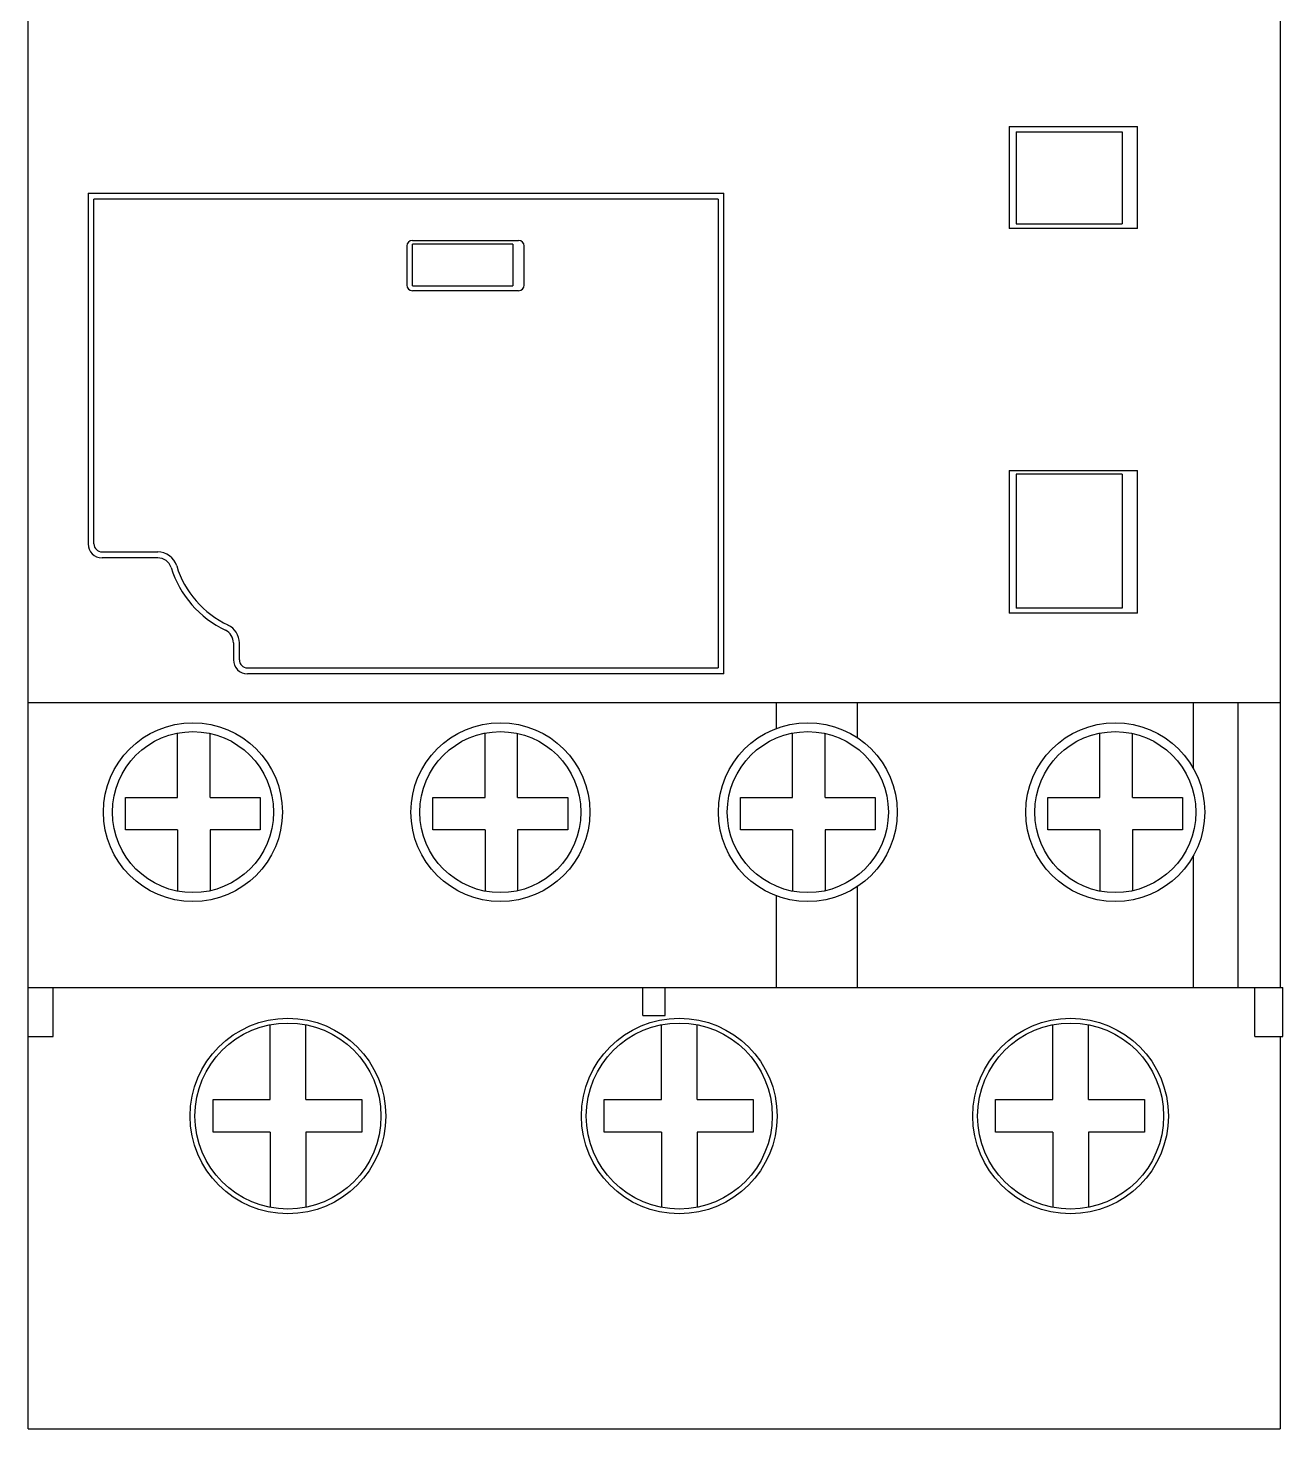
# Model space of a CAD drawing. Header units: millimetres. Extents: x -72 to 2978, y -1067 to 2817.
# Drawn here: x 217.7 to 262.6, y -902.7 to -852.6 of the extents above; entities that cross this region are included whole.
import ezdxf

# ---------------------------------------------------------------- set-up
doc = ezdxf.new("R2010")
doc.units = ezdxf.units.MM
doc.layers.add('00_COMPONENTS_1', color=7, linetype='Continuous')

msp = doc.modelspace()

# ---------------------------------------------------------------- linework, layer by layer
at = {"layer": '00_COMPONENTS_1', "color": 7}
for p, q in [((217.694, -902.699), (217.694, -851.199)), ((262.494, -851.199), (262.494, -886.899)), ((252.794, -856.094), (252.794, -859.744)), ((252.794, -856.094), (257.394, -856.094)), ((253.044, -856.274), (253.044, -859.574)), ((253.044, -856.274), (256.844, -856.274)), ((256.844, -856.274), (256.844, -859.574)), ((257.394, -859.744), (257.394, -856.094)), ((219.844, -858.474), (219.844, -871.024)), ((219.844, -858.474), (242.594, -858.474)), ((220.054, -871.024), (220.054, -858.684)), ((242.384, -858.684), (220.054, -858.684)), ((242.384, -858.684), (242.384, -875.464)), ((242.594, -875.674), (242.594, -858.474)), ((257.394, -859.744), (252.794, -859.744)), ((253.044, -859.574), (256.844, -859.574)), ((231.444, -860.164), (235.244, -860.164)), ((231.444, -861.794), (231.444, -860.294)), ((235.044, -860.294), (231.444, -860.294)), ((235.044, -860.294), (235.044, -861.794)), ((231.244, -860.364), (231.244, -861.764)), ((235.444, -861.764), (235.444, -860.364)), ((231.444, -861.794), (235.044, -861.794)), ((235.244, -861.964), (231.444, -861.964)), ((252.794, -868.404), (257.394, -868.404)), ((252.794, -868.404), (252.794, -873.504)), ((256.844, -868.524), (253.044, -868.524)), ((253.044, -868.524), (253.044, -873.324)), ((256.844, -868.524), (256.844, -873.324)), ((257.394, -873.504), (257.394, -868.404)), ((220.344, -871.314), (222.334, -871.314)), ((222.334, -871.524), (220.344, -871.524)), ((256.844, -873.324), (253.044, -873.324)), ((257.394, -873.504), (252.794, -873.504)), ((225.044, -874.569), (225.044, -875.174)), ((225.254, -875.174), (225.254, -874.569)), ((225.544, -875.464), (242.384, -875.464)), ((242.594, -875.674), (225.544, -875.674)), ((217.694, -876.699), (262.494, -876.699)), ((244.455, -876.699), (244.455, -877.633)), ((247.354, -876.699), (247.354, -877.951)), ((259.394, -879.075), (259.394, -876.699)), ((260.975, -876.699), (260.975, -886.899)), ((223.045, -880.097), (223.045, -877.794)), ((224.211, -880.097), (224.211, -877.809)), ((234.045, -880.097), (234.045, -877.794)), ((235.211, -880.097), (235.211, -877.809)), ((245.045, -880.097), (245.045, -877.794)), ((246.211, -880.097), (246.211, -877.809)), ((256.045, -880.097), (256.045, -877.794)), ((257.211, -880.097), (257.211, -877.809)), ((221.181, -881.263), (221.181, -880.097)), ((221.181, -880.097), (223.045, -880.097)), ((224.211, -880.097), (226.003, -880.097)), ((226.003, -880.097), (226.003, -881.263)), ((232.181, -881.263), (232.181, -880.097)), ((232.181, -880.097), (234.045, -880.097)), ((235.211, -880.097), (237.003, -880.097)), ((237.003, -880.097), (237.003, -881.263)), ((243.181, -880.097), (245.045, -880.097)), ((243.181, -881.263), (243.181, -880.097)), ((246.211, -880.097), (248.003, -880.097)), ((248.003, -880.097), (248.003, -881.263)), ((254.181, -880.097), (256.045, -880.097)), ((254.181, -881.263), (254.181, -880.097)), ((257.211, -880.097), (259.003, -880.097)), ((259.003, -880.097), (259.003, -881.263)), ((223.045, -881.263), (221.181, -881.263)), ((223.045, -881.263), (223.045, -883.453)), ((224.211, -881.263), (224.211, -883.439)), ((226.003, -881.263), (224.211, -881.263)), ((234.045, -881.263), (232.181, -881.263)), ((234.045, -881.263), (234.045, -883.453)), ((237.003, -881.263), (235.211, -881.263)), ((235.211, -881.263), (235.211, -883.439)), ((245.045, -881.263), (243.181, -881.263)), ((245.045, -881.263), (245.045, -883.453)), ((248.003, -881.263), (246.211, -881.263)), ((246.211, -881.263), (246.211, -883.439)), ((256.045, -881.263), (254.181, -881.263)), ((256.045, -881.263), (256.045, -883.453)), ((259.003, -881.263), (257.211, -881.263)), ((257.211, -881.263), (257.211, -883.439)), ((259.394, -886.899), (259.394, -882.173)), ((247.354, -883.296), (247.354, -886.899)), ((244.455, -883.615), (244.455, -886.899)), ((217.694, -886.899), (262.594, -886.899)), ((218.598, -888.649), (218.598, -886.899)), ((239.694, -887.899), (239.694, -886.899)), ((240.494, -887.899), (240.494, -886.899)), ((261.59, -888.649), (261.59, -886.899)), ((262.594, -888.649), (262.594, -886.899)), ((226.36, -890.912), (226.36, -888.231)), ((227.632, -890.912), (227.632, -888.232)), ((239.694, -887.899), (240.494, -887.899)), ((240.36, -890.912), (240.36, -888.231)), ((241.632, -890.912), (241.632, -888.232)), ((254.36, -890.912), (254.36, -888.231)), ((255.632, -890.912), (255.632, -888.232)), ((217.694, -888.649), (218.598, -888.649)), ((261.59, -888.649), (262.594, -888.649)), ((262.494, -888.649), (262.494, -902.699)), ((224.312, -890.912), (226.36, -890.912)), ((224.312, -892.078), (224.312, -890.912)), ((227.632, -890.912), (229.639, -890.912)), ((229.639, -890.912), (229.639, -892.078)), ((238.312, -890.912), (240.36, -890.912)), ((238.312, -892.078), (238.312, -890.912)), ((241.632, -890.912), (243.639, -890.912)), ((243.639, -890.912), (243.639, -892.078)), ((252.312, -890.912), (254.36, -890.912)), ((252.312, -892.078), (252.312, -890.912)), ((255.632, -890.912), (257.639, -890.912)), ((257.639, -890.912), (257.639, -892.078)), ((226.36, -892.078), (224.312, -892.078)), ((226.36, -892.078), (226.36, -894.766)), ((229.639, -892.078), (227.632, -892.078)), ((227.632, -892.078), (227.632, -894.765)), ((240.36, -892.078), (238.312, -892.078)), ((240.36, -892.078), (240.36, -894.766)), ((243.639, -892.078), (241.632, -892.078)), ((241.632, -892.078), (241.632, -894.765)), ((254.36, -892.078), (252.312, -892.078)), ((254.36, -892.078), (254.36, -894.766)), ((257.639, -892.078), (255.632, -892.078)), ((255.632, -892.078), (255.632, -894.765)), ((217.694, -902.699), (262.494, -902.699))]:
    msp.add_line(p, q, dxfattribs=at)
for centre, radius in [((223.594, -880.624), 3.2), ((223.594, -880.624), 2.882), ((234.594, -880.624), 3.2), ((234.594, -880.624), 2.882), ((245.594, -880.624), 3.2), ((245.594, -880.624), 2.882), ((256.594, -880.624), 3.2), ((256.594, -880.624), 2.882), ((226.994, -891.499), 3.5), ((226.994, -891.499), 3.328), ((240.994, -891.499), 3.5), ((240.994, -891.499), 3.328), ((254.994, -891.499), 3.5), ((254.994, -891.499), 3.328)]:
    msp.add_circle(centre, radius, dxfattribs=at)
for centre, radius, start, end in [((231.444, -860.364), 0.2, 90, 180), ((235.244, -860.364), 0.2, 0, 90), ((231.444, -861.764), 0.2, 180, 270), ((235.244, -861.764), 0.2, 270, 0), ((220.344, -871.024), 0.5, 180, 270), ((220.344, -871.024), 0.29, 180, 270), ((222.334, -872.024), 0.71, 17.3147, 90), ((222.334, -872.024), 0.5, 17.3147, 90), ((226.344, -870.774), 3.49, 197.3147, 244.6231), ((226.344, -870.774), 3.7, 197.3147, 244.6231), ((224.544, -874.569), 0.5, 0, 64.6231), ((224.544, -874.569), 0.71, 0, 64.6231), ((225.544, -875.174), 0.5, 180, 270), ((225.544, -875.174), 0.29, 180, 270)]:
    msp.add_arc(centre, radius, start, end, dxfattribs=at)

doc.saveas('drawing.dxf')
